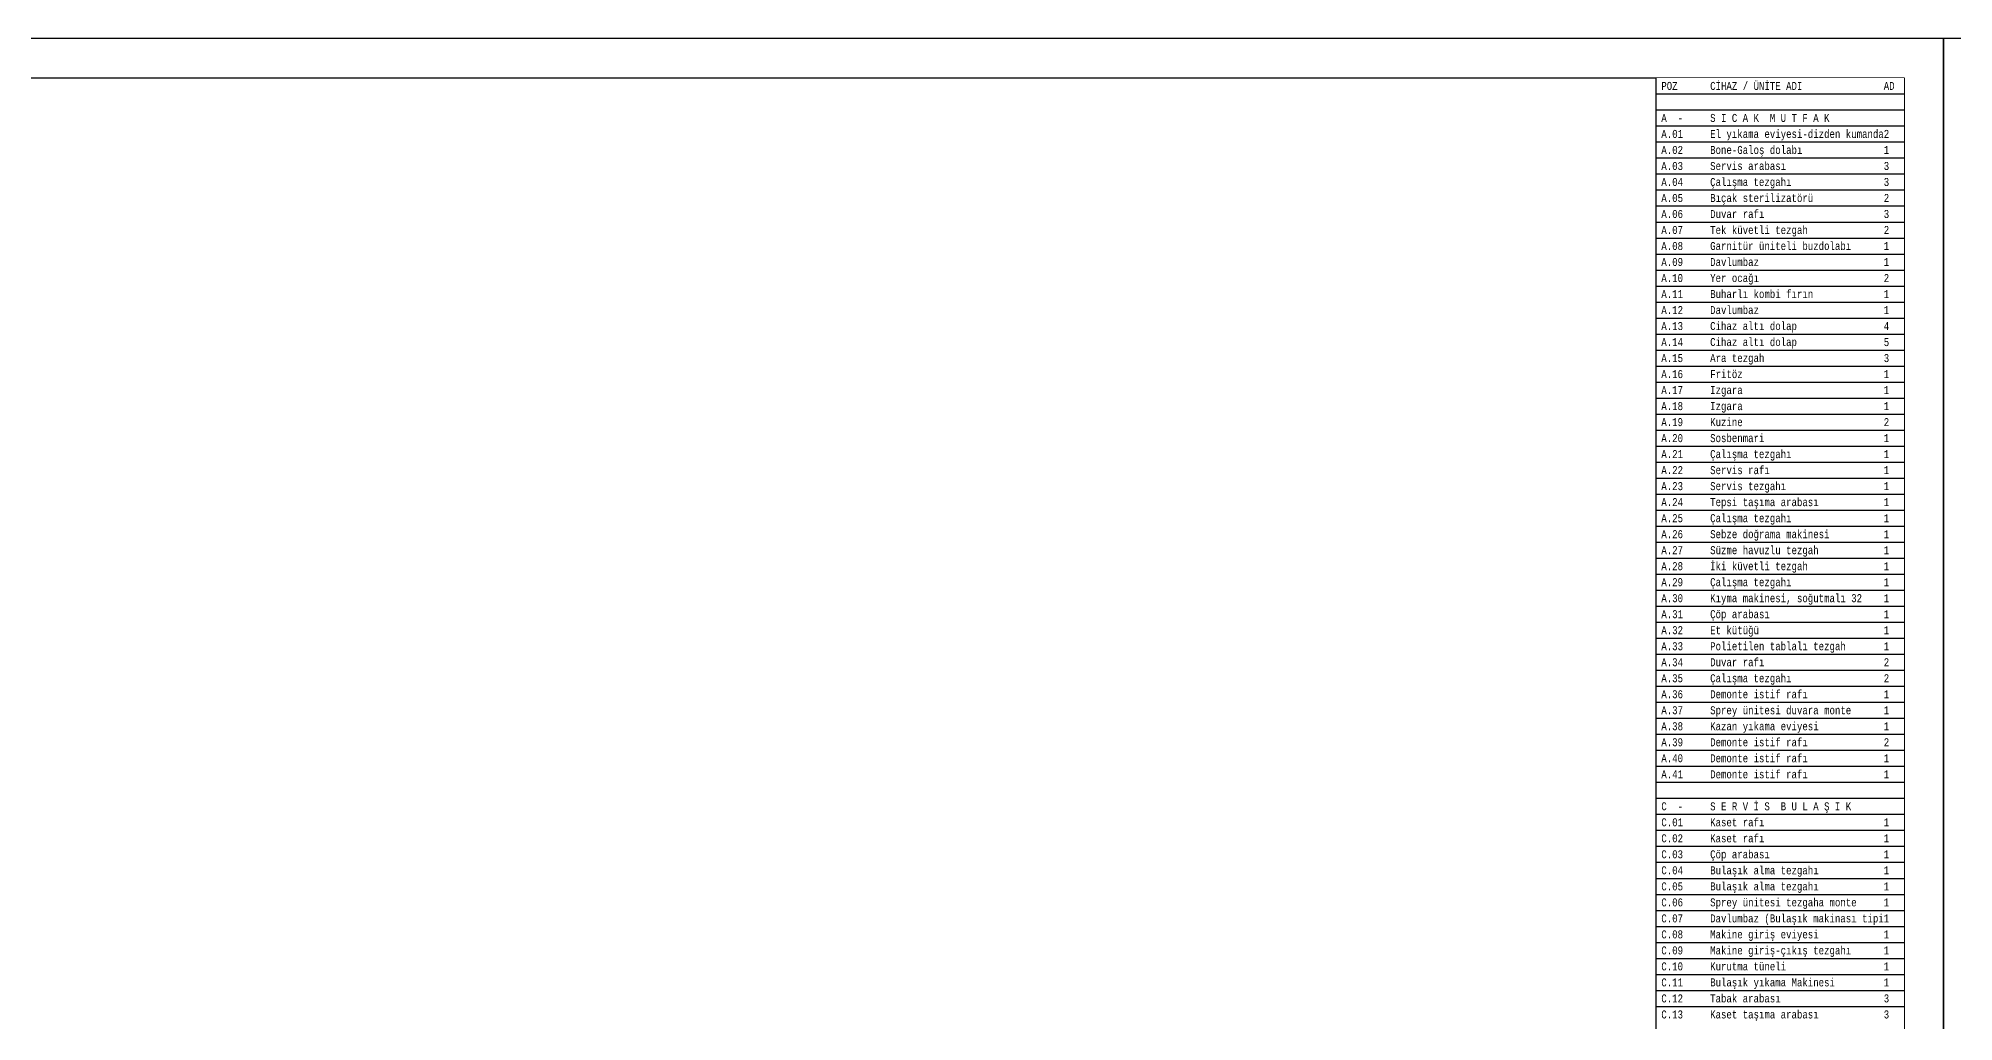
# Model space of a CAD drawing. Header units: millimetres. Extents: x 1443065 to 1517367, y 3763150 to 3779068.
# Drawn here: x 1490533 to 1495369, y 3770667 to 3773150 of the extents above; entities that cross this region are included whole.
import ezdxf

# ---------------------------------------------------------------- set-up
doc = ezdxf.new("R2010")
doc.units = ezdxf.units.MM
doc.set_wipeout_variables(frame=1)
for name, color, linetype in [('BL-A', 1, 'Continuous'), ('BL-C', 140, 'Continuous'), ('BL-P', 200, 'Continuous'), ('BL-Z', 117, 'Continuous'), ('m-YAZ_pafta', 7, 'Continuous')]:
    doc.layers.add(name, color=color, linetype=linetype)
doc.layers.add('DUVAR', color=2, linetype='Continuous', lineweight=35)
doc.styles.add('antet', font='monos.ttf', dxfattribs={"width": 0.8})

msp = doc.modelspace()

# ---------------------------------------------------------------- linework, layer by layer
at = {"layer": 'm-YAZ_pafta'}
for points in [[(1484332.1, 3773149.7), (1495343.9, 3773149.7), (1495343.9, 3763149.7), (1484332.1, 3763149.7)], [(1495343.9, 3773149.7), (1506355.6, 3773149.7), (1506355.6, 3763149.7), (1495343.9, 3763149.7)], [(1484432.1, 3773049.7), (1495243.9, 3773049.7), (1495243.9, 3763249.7), (1484432.1, 3763249.7)], [(1484432.1, 3773049.7), (1495243.9, 3773049.7), (1495243.9, 3763249.7), (1484432.1, 3763249.7)]]:
    msp.add_lwpolyline(points, close=True, dxfattribs=at)

# ---------------------------------------------------------------- next in the draw order: wipeouts: each hides what was drawn before it
msp.add_wipeout([(1494617.5, 3773049.7), (1495243.9, 3773049.7), (1495243.9, 3768038.5), (1494617.5, 3768038.5)]).dxf.layer = 'DUVAR'

# ---------------------------------------------------------------- next in the draw order: linework, layer by layer
at = {"layer": 'BL-A'}
for points in [[(1494617.5, 3772928.5), (1495243.9, 3772928.5)], [(1494617.5, 3772888.1), (1495243.9, 3772888.1)], [(1494617.5, 3772847.7), (1495243.9, 3772847.7)], [(1494617.5, 3772807.2), (1495243.9, 3772807.2)], [(1494617.5, 3772766.8), (1495243.9, 3772766.8)], [(1494617.5, 3772726.4), (1495243.9, 3772726.4)], [(1494617.5, 3772686), (1495243.9, 3772686)], [(1494617.5, 3772645.6), (1495243.9, 3772645.6)], [(1494617.5, 3772605.2), (1495243.9, 3772605.2)], [(1494617.5, 3772564.8), (1495243.9, 3772564.8)], [(1494617.5, 3772524.3), (1495243.9, 3772524.3)], [(1494617.5, 3772483.9), (1495243.9, 3772483.9)], [(1494617.5, 3772443.5), (1495243.9, 3772443.5)], [(1494617.5, 3772403.1), (1495243.9, 3772403.1)], [(1494617.5, 3772362.7), (1495243.9, 3772362.7)], [(1494617.5, 3772322.3), (1495243.9, 3772322.3)], [(1494617.5, 3772281.9), (1495243.9, 3772281.9)], [(1494617.5, 3772241.5), (1495243.9, 3772241.5)], [(1494617.5, 3772201), (1495243.9, 3772201)], [(1494617.5, 3772160.6), (1495243.9, 3772160.6)], [(1494617.5, 3772120.2), (1495243.9, 3772120.2)], [(1494617.5, 3772079.8), (1495243.9, 3772079.8)], [(1494617.5, 3772039.4), (1495243.9, 3772039.4)], [(1494617.5, 3771999), (1495243.9, 3771999)], [(1494617.5, 3771958.6), (1495243.9, 3771958.6)], [(1494617.5, 3771918.1), (1495243.9, 3771918.1)], [(1494617.5, 3771877.7), (1495243.9, 3771877.7)], [(1494617.5, 3771837.3), (1495243.9, 3771837.3)], [(1494617.5, 3771796.9), (1495243.9, 3771796.9)], [(1494617.5, 3771756.5), (1495243.9, 3771756.5)], [(1494617.5, 3771716.1), (1495243.9, 3771716.1)], [(1494617.5, 3771675.7), (1495243.9, 3771675.7)], [(1494617.5, 3771635.3), (1495243.9, 3771635.3)], [(1494617.5, 3771594.8), (1495243.9, 3771594.8)], [(1494617.5, 3771554.4), (1495243.9, 3771554.4)], [(1494617.5, 3771514), (1495243.9, 3771514)], [(1494617.5, 3771473.6), (1495243.9, 3771473.6)], [(1494617.5, 3771433.2), (1495243.9, 3771433.2)], [(1494617.5, 3771392.8), (1495243.9, 3771392.8)], [(1494617.5, 3771352.4), (1495243.9, 3771352.4)], [(1494617.5, 3771311.9), (1495243.9, 3771311.9)], [(1494617.5, 3771271.5), (1495243.9, 3771271.5)], [(1494617.5, 3771231.1), (1495243.9, 3771231.1)]]:
    msp.add_lwpolyline(points, dxfattribs=at)
at = {"layer": 'BL-C'}
for points in [[(1494617.5, 3771190.7), (1495243.9, 3771190.7)], [(1494617.5, 3771150.3), (1495243.9, 3771150.3)], [(1494617.5, 3771109.9), (1495243.9, 3771109.9)], [(1494617.5, 3771069.5), (1495243.9, 3771069.5)], [(1494617.5, 3771029.1), (1495243.9, 3771029.1)], [(1494617.5, 3770988.6), (1495243.9, 3770988.6)], [(1494617.5, 3770948.2), (1495243.9, 3770948.2)], [(1494617.5, 3770907.8), (1495243.9, 3770907.8)], [(1494617.5, 3770867.4), (1495243.9, 3770867.4)], [(1494617.5, 3770827), (1495243.9, 3770827)], [(1494617.5, 3770786.6), (1495243.9, 3770786.6)], [(1494617.5, 3770746.2), (1495243.9, 3770746.2)], [(1494617.5, 3770705.7), (1495243.9, 3770705.7)]]:
    msp.add_lwpolyline(points, dxfattribs=at)
at = {"layer": 'BL-P'}
for points in [[(1494617.5, 3773009.3), (1495243.9, 3773009.3)], [(1494617.5, 3772968.9), (1495243.9, 3772968.9)]]:
    msp.add_lwpolyline(points, dxfattribs=at)
at = {"layer": 'BL-Z'}
msp.add_line((1494617.5, 3773049.7), (1494617.5, 3768038.5), dxfattribs=at)

# ---------------------------------------------------------------- next in the draw order: texts
at = {"layer": 'BL-A', "style": 'antet', "width": 0.8}
for s, p in [(' A  -     S I C A K  M U T F A K', (1494617.5, 3772938.6)), (' A.01     El yıkama eviyesi-dizden kumanda2', (1494617.5, 3772898.2)), (' A.02     Bone-Galoş dolabı               1', (1494617.5, 3772857.8)), (' A.03     Servis arabası                  3', (1494617.5, 3772817.3)), (' A.04     Çalışma tezgahı                 3', (1494617.5, 3772776.9)), (' A.05     Bıçak sterilizatörü             2', (1494617.5, 3772736.5)), (' A.06     Duvar rafı                      3', (1494617.5, 3772696.1)), (' A.07     Tek küvetli tezgah              2', (1494617.5, 3772655.7)), (' A.08     Garnitür üniteli buzdolabı      1', (1494617.5, 3772615.3)), (' A.09     Davlumbaz                       1', (1494617.5, 3772574.9)), (' A.10     Yer ocağı                       2', (1494617.5, 3772534.4)), (' A.11     Buharlı kombi fırın             1', (1494617.5, 3772494)), (' A.12     Davlumbaz                       1', (1494617.5, 3772453.6)), (' A.13     Cihaz altı dolap                4', (1494617.5, 3772413.2)), (' A.14     Cihaz altı dolap                5', (1494617.5, 3772372.8)), (' A.15     Ara tezgah                      3', (1494617.5, 3772332.4)), (' A.16     Fritöz                          1', (1494617.5, 3772292)), (' A.17     Izgara                          1', (1494617.5, 3772251.6)), (' A.18     Izgara                          1', (1494617.5, 3772211.1)), (' A.19     Kuzine                          2', (1494617.5, 3772170.7)), (' A.20     Sosbenmari                      1', (1494617.5, 3772130.3)), (' A.21     Çalışma tezgahı                 1', (1494617.5, 3772089.9)), (' A.22     Servis rafı                     1', (1494617.5, 3772049.5)), (' A.23     Servis tezgahı                  1', (1494617.5, 3772009.1)), (' A.24     Tepsi taşıma arabası            1', (1494617.5, 3771968.7)), (' A.25     Çalışma tezgahı                 1', (1494617.5, 3771928.2)), (' A.26     Sebze doğrama makinesi          1', (1494617.5, 3771887.8)), (' A.27     Süzme havuzlu tezgah            1', (1494617.5, 3771847.4)), (' A.28     İki küvetli tezgah              1', (1494617.5, 3771807)), (' A.29     Çalışma tezgahı                 1', (1494617.5, 3771766.6)), (' A.30     Kıyma makinesi, soğutmalı 32    1', (1494617.5, 3771726.2)), (' A.31     Çöp arabası                     1', (1494617.5, 3771685.8)), (' A.32     Et kütüğü                       1', (1494617.5, 3771645.4)), (' A.33     Polietilen tablalı tezgah       1', (1494617.5, 3771604.9)), (' A.34     Duvar rafı                      2', (1494617.5, 3771564.5)), (' A.35     Çalışma tezgahı                 2', (1494617.5, 3771524.1)), (' A.36     Demonte istif rafı              1', (1494617.5, 3771483.7)), (' A.37     Sprey ünitesi duvara monte      1', (1494617.5, 3771443.3)), (' A.38     Kazan yıkama eviyesi            1', (1494617.5, 3771402.9)), (' A.39     Demonte istif rafı              2', (1494617.5, 3771362.5)), (' A.40     Demonte istif rafı              1', (1494617.5, 3771322.1)), (' A.41     Demonte istif rafı              1', (1494617.5, 3771281.6))]:
    msp.add_text(s, height=20.207, dxfattribs=at).set_placement(p)
at = {"layer": 'BL-C', "style": 'antet', "width": 0.8}
for s, p in [(' C  -     S E R V İ S  B U L A Ş I K', (1494617.5, 3771200.8)), (' C.01     Kaset rafı                      1', (1494617.5, 3771160.4)), (' C.02     Kaset rafı                      1', (1494617.5, 3771120)), (' C.03     Çöp arabası                     1', (1494617.5, 3771079.6)), (' C.04     Bulaşık alma tezgahı            1', (1494617.5, 3771039.2)), (' C.05     Bulaşık alma tezgahı            1', (1494617.5, 3770998.7)), (' C.06     Sprey ünitesi tezgaha monte     1', (1494617.5, 3770958.3)), (' C.07     Davlumbaz (Bulaşık makinası tipi1', (1494617.5, 3770917.9)), (' C.08     Makine giriş eviyesi            1', (1494617.5, 3770877.5)), (' C.09     Makine giriş-çıkış tezgahı      1', (1494617.5, 3770837.1)), (' C.10     Kurutma tüneli                  1', (1494617.5, 3770796.7)), (' C.11     Bulaşık yıkama Makinesi         1', (1494617.5, 3770756.3)), (' C.12     Tabak arabası                   3', (1494617.5, 3770715.9)), (' C.13     Kaset taşıma arabası            3', (1494617.5, 3770675.4))]:
    msp.add_text(s, height=20.207, dxfattribs=at).set_placement(p)
at = {"layer": 'BL-P', "style": 'antet', "width": 0.8}
msp.add_text(' POZ      CİHAZ / ÜNİTE ADI               AD', height=20.207, dxfattribs=at).set_placement((1494617.5, 3773019.4))

doc.saveas('drawing.dxf')
